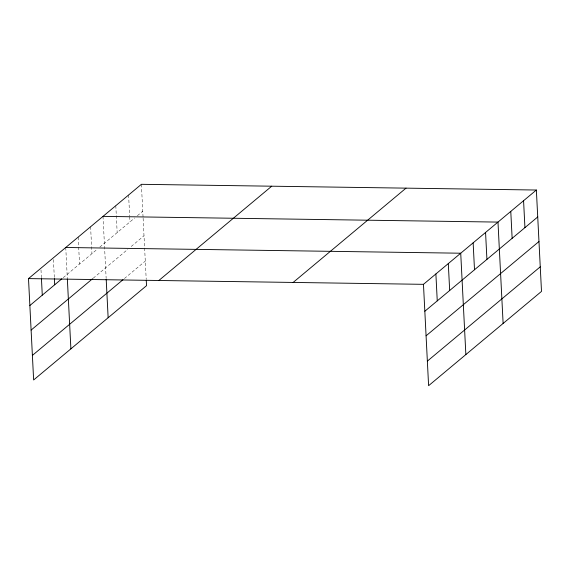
<?xml version="1.0" encoding="UTF-8"?>
<svg xmlns="http://www.w3.org/2000/svg" width="570" height="570" viewBox="0 0 570 570"><rect width="100%" height="100%" fill="white"/><g stroke="black" fill="none" stroke-linecap="round" stroke-linejoin="round"><path stroke-width="0.43" stroke-dasharray="2.85 2.14" d="M63.199 277.676L97.185 249.29M99.8 247.102L134.677 217.968M137.37 215.724L142.757 211.221M93.202 278.224L127.844 249.29M131.207 246.475L144.003 235.788M124.41 278.538L145.286 261.103M141.396 184.31L143.07 217.362M143.113 218.239L144.581 247.138M144.623 248.007L146.219 279.528M128.599 194.997L129.654 215.831M129.703 216.7L129.967 221.908M115.803 205.685L117.171 232.596M103.013 216.365L106.148 278.324M90.594 226.739L91.955 253.657M78.175 237.113L79.536 264.031M65.757 247.487L67.296 277.911M53.423 259.592L54.349 277.825M41.004 269.966L41.403 277.782"/><path stroke-width="0.85" d="M146.262 280.404L146.533 285.67L33.637 379.969L28.5 278.602L141.396 184.31L536.363 190.031L541.5 291.398L428.604 385.691L423.467 284.33L536.363 190.031M29.861 305.52L61.888 278.766M31.108 330.087L92.547 278.766M32.39 355.402L123.063 279.663M158.838 280.497L271.733 186.198M293.13 282.442L406.025 188.143M424.835 311.248L537.731 216.949M426.075 335.815L538.971 241.516M427.357 361.123L540.253 266.831M103.013 216.365L497.981 222.093L503.118 323.454M65.757 247.487L460.724 253.215L465.861 354.576M28.5 278.602L423.467 284.33M523.574 200.718L524.934 227.637M510.777 211.406L512.138 238.324M485.562 232.467L486.923 259.386M473.143 242.841L474.504 269.752M448.305 263.589L449.673 290.501M435.886 273.956L437.254 300.875M106.191 279.2L108.143 317.732M67.338 278.787L70.894 348.847M54.392 278.694L54.699 284.772M41.446 278.652L42.28 295.146"/></g></svg>
